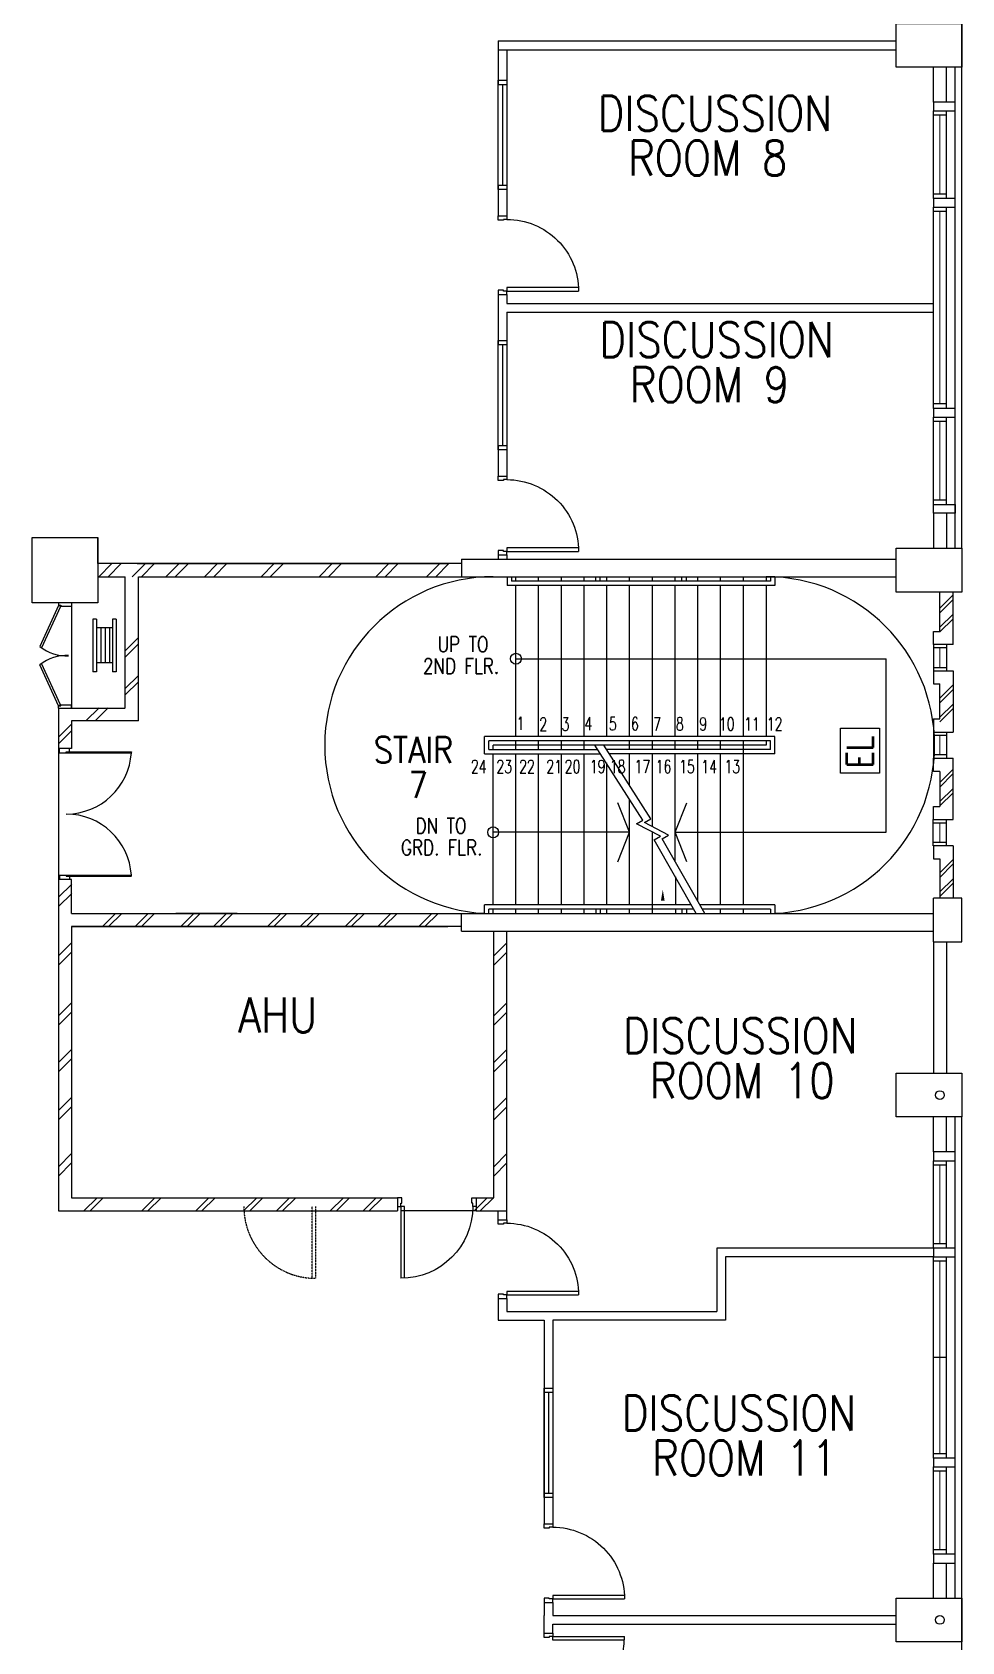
# Model space of a CAD drawing. Header units: feet. Extents: x 1670660 to 1747348, y -842699 to -759674.
# Drawn here: x 1700585 to 1711210, y -826674 to -808274 of the extents above; entities that cross this region are included whole.
import ezdxf
from ezdxf.enums import TextEntityAlignment as Align

# ---------------------------------------------------------------- set-up
doc = ezdxf.new("R2010")
doc.units = ezdxf.units.FT
doc.header["$LTSCALE"] = 13
doc.header["$MEASUREMENT"] = 0
doc.linetypes.add('DASHED2', pattern=[0.375, 0.25, -0.125])
doc.linetypes.add('DIVIDE', pattern=[1.25, 0.5, -0.25, 0, -0.25, 0, -0.25])
doc.layers.get('0').update_dxf_attribs({"linetype": 'CONTINUOUS'})
for name, color, linetype in [('-EL & K', 10, 'CONTINUOUS'), ('-HR', 4, 'CONTINUOUS'), ('COL', 3, 'CONTINUOUS'), ('DEMOLISH-WORKS', 8, 'DASHED2'), ('DOOR', 5, 'CONTINUOUS'), ('DR', 7, 'CONTINUOUS'), ('H', 1, 'CONTINUOUS'), ('hatch', 7, 'CONTINUOUS'), ('LINE', 7, 'CONTINUOUS'), ('partition', 7, 'CONTINUOUS'), ('PL', 5, 'CONTINUOUS'), ('RWDP', 145, 'CONTINUOUS'), ('stair', 7, 'CONTINUOUS'), ('T50', 4, 'CONTINUOUS'), ('WALL', 2, 'CONTINUOUS'), ('WIN', 5, 'CONTINUOUS'), ('WP', 50, 'DIVIDE')]:
    doc.layers.add(name, color=color, linetype=linetype)
doc.styles.add('E', font='ROMANS.SHX', dxfattribs={"width": 0.9})
doc.styles.add('ROMANS', font='romans')

# ---------------------------------------------------------------- blocks, each defined once
blk = doc.blocks.new('FD2')
at = {"layer": 'LINE', "linetype": 'Continuous'}
for points in [[(100, 1200), (100, 1250), (0, 1250), (0, 1200)], [(100, 0), (100, 50), (0, 50), (0, 0)]]:
    blk.add_lwpolyline(points, close=True, dxfattribs=at)
at = {"layer": 'LINE', "color": 5, "linetype": 'Continuous'}
for points in [[(0, 1200), (0, 50)], [(100, 50), (100, 1200)]]:
    blk.add_lwpolyline(points, dxfattribs=at)
at = {"layer": 'LINE', "color": 1, "linetype": 'Continuous'}
blk.add_lwpolyline([(50, 50), (50, 1200)], dxfattribs=at)
blk = doc.blocks.new('FG2')
at = {"layer": 'LINE', "linetype": 'Continuous', "xscale": -1, "rotation": 180}
blk.add_blockref('FD2', (0, 0), dxfattribs=at)
blk = doc.blocks.new('d900-1b1')
at = {"layer": 'DR'}
for p, q in [((40, 100), (40, 920)), ((80, 919), (80, 100)), ((0, 0), (0, 100)), ((0, 100), (40, 100)), ((50, 0), (0, 0)), ((80, 100), (40, 100)), ((40, 100), (40, 60)), ((40, 60), (50, 60)), ((50, 60), (50, 0)), ((860, 60), (850, 60)), ((850, 60), (850, 0)), ((850, 0), (900, 0)), ((860, 100), (860, 60)), ((900, 100), (860, 100)), ((900, 0), (900, 100))]:
    blk.add_line(p, q, dxfattribs=at)
blk.add_arc((40, 100), 820, 0, 90, dxfattribs=at)
blk = doc.blocks.new('D1500-1')
at = {"layer": 'DR'}
for p, q in [((38, 77), (38, 821)), ((38, 821), (50, 820)), ((50, 0), (50, 820)), ((1462, 821), (1450, 820)), ((1450, 0), (1450, 820)), ((1462, 77), (1462, 821)), ((38, 115), (0, 115)), ((50, 0), (0, 0)), ((50, 77), (38, 77)), ((1450, 77), (1462, 77)), ((1462, 115), (1500, 115)), ((1450, 0), (1500, 0))]:
    blk.add_line(p, q, dxfattribs=at)
for centre, start, end in [((5, 77), 0.0238, 86.5289), ((1495, 77), 93.4711, 179.9762)]:
    blk.add_arc(centre, 745, start, end, dxfattribs=at)

msp = doc.modelspace()

# ---------------------------------------------------------------- linework, layer by layer
at = {"layer": '-EL & K', "color": 0}
for p, q in [((1709823.9, -816744.9), (1709823.9, -816231)), ((1709823.9, -816231), (1710271, -816231)), ((1710271, -816231), (1710271, -816744.9)), ((1710271, -816744.9), (1709823.9, -816744.9))]:
    msp.add_line(p, q, dxfattribs=at)
at = {"layer": '-HR', "color": 0}
for p, q in [((1701319.4, -814984.5), (1701279.4, -814984.5)), ((1701279.4, -814984.5), (1701279.4, -815584.5)), ((1701319.4, -814984.5), (1701319.4, -815584.5)), ((1701504.9, -815084.5), (1701319.4, -815084.5)), ((1701369.4, -815084.5), (1701369.4, -815484.5)), ((1701419.4, -815084.5), (1701419.4, -815484.5)), ((1701469.4, -815084.5), (1701469.4, -815484.5)), ((1701504.9, -814984.5), (1701504.9, -815584.5)), ((1701544.9, -814984.5), (1701504.9, -814984.5)), ((1701544.9, -814984.5), (1701544.9, -815584.5)), ((1701504.9, -815484.5), (1701319.4, -815484.5)), ((1701319.4, -815584.5), (1701279.4, -815584.5)), ((1701544.9, -815584.5), (1701504.9, -815584.5))]:
    msp.add_line(p, q, dxfattribs=at)
at = {"color": 0}
for p, q in [((1711135.2, -814174.1), (1711135.2, -808674.1)), ((1711135.2, -826174.1), (1711135.2, -820674.1))]:
    msp.add_line(p, q, dxfattribs=at)
at = {"layer": 'COL', "color": 0}
for p, q in [((1705490.2, -814299.1), (1710460.2, -814299.1)), ((1705490.2, -814299.1), (1705490.2, -814499.1)), ((1705490.2, -814499.1), (1710460.2, -814499.1)), ((1711210.2, -818174.1), (1710885.2, -818174.1)), ((1710885.2, -818424.1), (1710885.2, -818174.1)), ((1711210.2, -818674.1), (1711210.2, -818174.1)), ((1705490.2, -818349.1), (1710885.2, -818349.1)), ((1705490.2, -818549.1), (1705490.2, -818349.1)), ((1710885.2, -818674.1), (1710885.2, -818424.1)), ((1705490.2, -818549.1), (1710885.2, -818549.1)), ((1710885.2, -818674.1), (1711210.2, -818674.1))]:
    msp.add_line(p, q, dxfattribs=at)
for points in [[(1711210.2, -808674.1), (1710460.2, -808674.1), (1710460.2, -808174.1), (1711210.2, -808174.1)], [(1700585.2, -814049.1), (1701335.2, -814049.1), (1701335.2, -814799.1), (1700585.2, -814799.1)], [(1711210.2, -814674.1), (1710460.2, -814674.1), (1710460.2, -814174.1), (1711210.2, -814174.1)], [(1711210.2, -820674.1), (1710460.2, -820674.1), (1710460.2, -820174.1), (1711210.2, -820174.1)], [(1711210.2, -826674.1), (1710460.2, -826674.1), (1710460.2, -826174.1), (1711210.2, -826174.1)]]:
    msp.add_lwpolyline(points, close=True, dxfattribs=at)
at = {"layer": 'DEMOLISH-WORKS', "color": 0, "ltscale": 0.7}
for p, q in [((1703784.2, -822518.1), (1703784.2, -821699.1)), ((1703824.2, -821699.1), (1703824.2, -822519.1))]:
    msp.add_line(p, q, dxfattribs=at)
msp.add_arc((1703824.2, -821699.1), 820, 180, 270, dxfattribs=at)
at = {"layer": 'DOOR', "color": 0}
for p, q in [((1700886.2, -814826.3), (1700673, -815297.3)), ((1700907.1, -814840.1), (1700693.1, -815312.2)), ((1700886.2, -814799.1), (1700886.2, -814824.1)), ((1700886.2, -814824.1), (1700911.2, -814824.1)), ((1700907.1, -814837.9), (1700886.2, -814824.1)), ((1700911.2, -814824.1), (1700911.2, -814837.1)), ((1700911.2, -814837.1), (1701036.2, -814837.1)), ((1701036.2, -814799.1), (1701036.2, -814837.1)), ((1700886.2, -815976.3), (1700673, -815505.3)), ((1700907.1, -815962.5), (1700693.1, -815490.4)), ((1700907.1, -815962.5), (1700886.2, -815976.3)), ((1700886.2, -815976.3), (1700911.2, -815976.3)), ((1700886.2, -816001.3), (1700886.2, -815976.3)), ((1700911.2, -815976.3), (1700911.2, -815963.3)), ((1700911.2, -815963.3), (1701036.2, -815963.3)), ((1701036.2, -816001.3), (1701036.2, -815963.3))]:
    msp.add_line(p, q, dxfattribs=at)
msp.add_arc((1700979.9, -814903.9), 499, 232.03455, 272.4491, dxfattribs=at)
at = {"layer": 'H', "color": 0}
for p, q in [((1710958.1, -814859.9), (1711108.1, -814709.9)), ((1710958.1, -814911.6), (1711108.1, -814761.6)), ((1710960.2, -815076.6), (1711110.2, -814926.6)), ((1710960.2, -815128.3), (1711110.2, -814978.3)), ((1710958.1, -815888.5), (1711108.1, -815738.5)), ((1710958.1, -815940.2), (1711108.1, -815790.2)), ((1710960.2, -816105.3), (1711110.2, -815955.3)), ((1710960.2, -816156.9), (1711110.2, -816006.9)), ((1710958.1, -816851), (1711108.1, -816701)), ((1710958.1, -816902.7), (1711108.1, -816752.7)), ((1710960.2, -817067.8), (1711110.2, -816917.8)), ((1710960.2, -817119.4), (1711110.2, -816969.4)), ((1710958.1, -817884.2), (1711108.1, -817734.2)), ((1710958.1, -817935.9), (1711108.1, -817785.9)), ((1710960.2, -818100.9), (1711110.2, -817950.9)), ((1710960.2, -818152.6), (1711110.2, -818002.6)), ((1701538.3, -818349.1), (1701388.3, -818499.1)), ((1701609, -818349.1), (1701459, -818499.1)), ((1701912, -818349.1), (1701762, -818499.1)), ((1701982.7, -818349.1), (1701832.7, -818499.1)), ((1702434.2, -818349.1), (1702284.2, -818499.1)), ((1702504.9, -818349.1), (1702354.9, -818499.1)), ((1702807.9, -818349.1), (1702657.9, -818499.1)), ((1702878.6, -818349.1), (1702728.6, -818499.1)), ((1703426.1, -818349.1), (1703276.1, -818499.1)), ((1703496.9, -818349.1), (1703346.9, -818499.1)), ((1703799.8, -818349.1), (1703649.8, -818499.1)), ((1703870.5, -818349.1), (1703720.5, -818499.1)), ((1704311.4, -818349.1), (1704161.4, -818499.1)), ((1704382.1, -818349.1), (1704232.1, -818499.1)), ((1704685.1, -818349.1), (1704535.1, -818499.1)), ((1704755.8, -818349.1), (1704605.8, -818499.1)), ((1705154, -818349.1), (1705004, -818499.1)), ((1705224.7, -818349.1), (1705074.7, -818499.1)), ((1701326.9, -821599.1), (1701176.9, -821749.1)), ((1701397.6, -821599.1), (1701247.6, -821749.1)), ((1701986.9, -821599.1), (1701836.9, -821749.1)), ((1702057.6, -821599.1), (1701907.6, -821749.1)), ((1702604.6, -821599.1), (1702454.6, -821749.1)), ((1702675.3, -821599.1), (1702525.3, -821749.1)), ((1703152.2, -821599.1), (1703002.2, -821749.1)), ((1703222.9, -821599.1), (1703072.9, -821749.1)), ((1703525.9, -821599.1), (1703375.9, -821749.1)), ((1703596.6, -821599.1), (1703446.6, -821749.1)), ((1704142.8, -821599.1), (1703992.8, -821749.1)), ((1704213.5, -821599.1), (1704063.5, -821749.1)), ((1704516.5, -821599.1), (1704366.5, -821749.1)), ((1704587.2, -821599.1), (1704437.2, -821749.1)), ((1705785.4, -821599.1), (1705635.4, -821749.1)), ((1705856.1, -821599.1), (1705706.1, -821749.1))]:
    msp.add_line(p, q, dxfattribs=at)
at = {"layer": 'hatch', "color": 0}
for p, q in [((1701346.8, -814499.1), (1701496.8, -814349.1)), ((1701452.9, -814499.1), (1701602.9, -814349.1)), ((1701728.7, -814499.1), (1701878.7, -814349.1)), ((1701834.8, -814499.1), (1701984.8, -814349.1)), ((1702113.9, -814499.1), (1702263.9, -814349.1)), ((1702220, -814499.1), (1702370, -814349.1)), ((1702553.8, -814499.1), (1702703.8, -814349.1)), ((1702659.8, -814499.1), (1702809.8, -814349.1)), ((1703200.4, -814499.1), (1703350.4, -814349.1)), ((1703306.4, -814499.1), (1703456.4, -814349.1)), ((1703865, -814499.1), (1704015, -814349.1)), ((1703971.1, -814499.1), (1704121.1, -814349.1)), ((1704511.6, -814499.1), (1704661.6, -814349.1)), ((1704617.7, -814499.1), (1704767.7, -814349.1)), ((1705092.8, -814499.1), (1705242.8, -814349.1)), ((1705198.9, -814499.1), (1705348.9, -814349.1)), ((1701036.2, -814801.3), (1701036.2, -816001.3)), ((1701798.9, -815195.1), (1701648.9, -815345.1)), ((1701798.9, -815266.7), (1701648.9, -815416.7)), ((1701798.9, -815628), (1701648.9, -815778)), ((1701798.9, -815699.6), (1701648.9, -815849.6)), ((1701198.9, -816146.3), (1701348.9, -815996.3)), ((1701305, -816146.3), (1701455, -815996.3)), ((1700885.2, -816334.5), (1701035.2, -816184.5)), ((1700885.2, -816409), (1701035.2, -816259)), ((1700886.5, -818162.4), (1701036.5, -818012.4)), ((1700886.5, -818268.4), (1701036.5, -818118.4)), ((1700885.2, -818833.5), (1701035.2, -818683.5)), ((1700885.2, -818939.5), (1701035.2, -818789.5)), ((1705860.2, -818833.5), (1706010.2, -818683.5)), ((1705860.2, -818939.5), (1706010.2, -818789.5)), ((1700885.2, -819519.8), (1701035.2, -819369.8)), ((1700885.2, -819625.8), (1701035.2, -819475.8)), ((1705860.2, -819519.8), (1706010.2, -819369.8)), ((1705860.2, -819625.8), (1706010.2, -819475.8)), ((1700885.2, -820053.5), (1701035.2, -819903.5)), ((1705860.2, -820053.5), (1706010.2, -819903.5)), ((1700885.2, -820159.6), (1701035.2, -820009.6)), ((1705860.2, -820159.6), (1706010.2, -820009.6)), ((1700885.2, -820601.9), (1701035.2, -820451.9)), ((1705860.2, -820601.9), (1706010.2, -820451.9)), ((1700885.2, -820708), (1701035.2, -820558)), ((1705860.2, -820708), (1706010.2, -820558)), ((1700885.2, -821243.4), (1701035.2, -821093.4)), ((1705860.2, -821243.4), (1706010.2, -821093.4)), ((1700885.2, -821349.5), (1701035.2, -821199.5)), ((1705860.2, -821349.5), (1706010.2, -821199.5))]:
    msp.add_line(p, q, dxfattribs=at)
msp.add_arc((1700979.9, -815898.7), 499, 87.5509, 127.96545, dxfattribs=at)
at = {"layer": 'LINE', "color": 0}
for p, q in [((1711210.2, -814174.1), (1711210.2, -790674.1)), ((1711210.2, -838174.1), (1711210.2, -820674.1)), ((1704760.2, -821599.1), (1704760.2, -821749.1)), ((1705660.2, -821599.1), (1705660.2, -821749.1))]:
    msp.add_line(p, q, dxfattribs=at)
for points in [[(1700885.2, -816461.6), (1700885.2, -817961.6)], [(1700885.2, -818499.1), (1700885.2, -821749.1), (1704760.2, -821749.1)], [(1705490.2, -818499.1), (1701035.2, -818499.1), (1701035.2, -821599.1), (1704760.2, -821599.1)], [(1703253.2, -818499.1), (1702228.2, -818499.1)], [(1705660.2, -821599.1), (1705860.2, -821599.1), (1705860.2, -818549.1)], [(1705660.2, -821749.1), (1706010.2, -821749.1), (1706010.2, -818549.1)], [(1705660.2, -821749.1), (1704804.2, -821749.1)]]:
    msp.add_lwpolyline(points, dxfattribs=at)
at = {"layer": 'LINE', "color": 0, "elevation": 0}
msp.add_lwpolyline([(1702928.2, -818349.1), (1702228.2, -818349.1)], dxfattribs=at)
at = {"layer": 'partition', "color": 0}
for p, q in [((1705910.2, -808374.1), (1710460.2, -808374.1)), ((1705910.2, -808374.1), (1705910.2, -808874.1)), ((1705910.2, -808474.1), (1710460.2, -808474.1)), ((1706010.2, -808474.1), (1706010.2, -808874.1)), ((1705910.2, -810024.1), (1705910.2, -810374.1)), ((1706010.2, -810024.1), (1706010.2, -810374.1)), ((1705910.2, -811274.1), (1705910.2, -811849.1)), ((1706010.2, -811374.1), (1710885.2, -811374.1)), ((1706010.2, -811474.1), (1706010.2, -811849.1)), ((1706010.2, -811474.1), (1710885.2, -811474.1)), ((1705910.2, -812999.1), (1705910.2, -813349.1)), ((1706010.2, -812999.1), (1706010.2, -813349.1)), ((1705910.2, -814249.1), (1705910.2, -814299.1)), ((1706010.2, -814249.1), (1706010.2, -814299.1)), ((1706535.2, -822899.1), (1708410.2, -822899.1)), ((1706435.2, -826574.1), (1706435.2, -826374.1)), ((1706435.2, -826574.1), (1706435.2, -826499.1)), ((1706535.2, -826574.1), (1706535.2, -826474.1)), ((1706535.2, -826474.1), (1710460.2, -826474.1)), ((1706960.2, -826374.1), (1710460.2, -826374.1))]:
    msp.add_line(p, q, dxfattribs=at)
for points in [[(1706010.2, -811274.1), (1706010.2, -811374.1)], [(1705910.2, -821849.1), (1705910.2, -821749.1)], [(1706010.2, -821849.1), (1706010.2, -821749.1)], [(1710885.2, -822174.1), (1708410.2, -822174.1), (1708410.2, -822899.1)], [(1710885.2, -822274.1), (1708510.2, -822274.1), (1708510.2, -822999.1)], [(1705910.2, -822749.1), (1705910.2, -822999.1), (1706435.2, -822999.1), (1706435.2, -825324.1)], [(1706010.2, -822749.1), (1706010.2, -822899.1), (1706535.2, -822899.1)], [(1708510.2, -822999.1), (1706535.2, -822999.1), (1706535.2, -825324.1)], [(1706435.2, -826224.1), (1706435.2, -826374.1)], [(1706535.2, -826224.1), (1706535.2, -826374.1), (1706960.2, -826374.1)]]:
    msp.add_lwpolyline(points, dxfattribs=at)
at = {"layer": 'PL', "color": 0}
for p, q in [((1710885.2, -815274.1), (1710885.2, -815574.1)), ((1711035.2, -815274.1), (1711035.2, -815574.1)), ((1711035.2, -815312.1), (1710885.2, -815312.1)), ((1710885.2, -816274.1), (1710885.2, -816574.1)), ((1711035.2, -816312.1), (1710885.2, -816312.1)), ((1711035.2, -816274.1), (1711035.2, -816574.1)), ((1711035.2, -816536.1), (1710885.2, -816536.1)), ((1710883.8, -817574.1), (1710883.8, -817274.1)), ((1711035.2, -817574.1), (1711035.2, -817274.1)), ((1711035.2, -817536.1), (1710885.2, -817536.1))]:
    msp.add_line(p, q, dxfattribs=at)
at = {"layer": 'RWDP', "color": 0}
for centre in [(1710960.2, -820424.1), (1710960.2, -826424.1)]:
    msp.add_circle(centre, 50, dxfattribs=at)
at = {"layer": 'stair', "color": 0}
for p, q in [((1706013.9, -814499.1), (1706013.9, -814599.1)), ((1706063.9, -814499.1), (1706063.9, -814549.1)), ((1709023.9, -814549.1), (1706063.9, -814549.1)), ((1706113.9, -814549.1), (1706113.9, -814499.1)), ((1706373.9, -814549.1), (1706373.9, -814499.1)), ((1706633.9, -814549.1), (1706633.9, -814499.1)), ((1706893.9, -814549.1), (1706893.9, -814499.1)), ((1707025.6, -814549.1), (1707025.6, -814499.1)), ((1707075.6, -814549.1), (1707075.6, -814499.1)), ((1707153.9, -814549.1), (1707153.9, -814499.1)), ((1707413.9, -814549.1), (1707413.9, -814499.1)), ((1707673.9, -814549.1), (1707673.9, -814499.1)), ((1707933.9, -814549.1), (1707933.9, -814499.1)), ((1708012.2, -814549.1), (1708012.2, -814499.1)), ((1708062.2, -814549.1), (1708062.2, -814499.1)), ((1708193.9, -814549.1), (1708193.9, -814499.1)), ((1708453.9, -814549.1), (1708453.9, -814499.1)), ((1708713.9, -814549.1), (1708713.9, -814499.1)), ((1708973.9, -814499.1), (1708973.9, -814549.1)), ((1709023.9, -814499.1), (1709023.9, -814549.1)), ((1709073.9, -814499.1), (1709073.9, -814599.1)), ((1709073.9, -814599.1), (1706013.9, -814599.1)), ((1706113.9, -816324.1), (1706113.9, -814599.1)), ((1706373.9, -816324.1), (1706373.9, -814599.1)), ((1706633.9, -816324.1), (1706633.9, -814599.1)), ((1706893.9, -816324.1), (1706893.9, -814599.1)), ((1707153.9, -816324.1), (1707153.9, -814599.1)), ((1707413.9, -816324.1), (1707413.9, -814599.1)), ((1707673.9, -816324.1), (1707673.9, -814599.1)), ((1707933.9, -816324.1), (1707933.9, -814599.1)), ((1708193.9, -816324.1), (1708193.9, -814599.1)), ((1708453.9, -816324.1), (1708453.9, -814599.1)), ((1708713.9, -816324.1), (1708713.9, -814599.1)), ((1708973.9, -814599.1), (1708973.9, -816324.1)), ((1706113.9, -815436.6), (1710346.5, -815436.6)), ((1710346.5, -817420.7), (1710346.5, -815436.6)), ((1709073.9, -816324.1), (1705753.9, -816324.1)), ((1705753.9, -816524.1), (1705753.9, -816324.1)), ((1709023.9, -816374.1), (1705803.9, -816374.1)), ((1705803.9, -816474.1), (1705803.9, -816374.1)), ((1706113.9, -816424.1), (1706113.9, -816374.1)), ((1706373.9, -816424.1), (1706373.9, -816374.1)), ((1706633.9, -816424.1), (1706633.9, -816374.1)), ((1706633.9, -816424.1), (1706633.9, -816374.1)), ((1706893.9, -816424.1), (1706893.9, -816374.1)), ((1706893.9, -816424.1), (1706893.9, -816374.1)), ((1707413.9, -816424.1), (1707413.9, -816374.1)), ((1707673.9, -816424.1), (1707673.9, -816374.1)), ((1707933.9, -816424.1), (1707933.9, -816374.1)), ((1708193.9, -816424.1), (1708193.9, -816374.1)), ((1708453.9, -816424.1), (1708453.9, -816374.1)), ((1708713.9, -816424.1), (1708713.9, -816374.1)), ((1708713.9, -818249.1), (1708713.9, -816374.1)), ((1708973.9, -816374.1), (1708973.9, -816424.1)), ((1709023.9, -816474.1), (1709023.9, -816374.1)), ((1709073.9, -816524.1), (1709073.9, -816324.1)), ((1705753.9, -816524.1), (1707080.9, -816524.1)), ((1705803.9, -816474.1), (1707049.1, -816474.1)), ((1706148.9, -816424.1), (1705853.9, -816424.1)), ((1705853.9, -816474.1), (1705853.9, -816424.1)), ((1705853.9, -818249.1), (1705853.9, -816524.1)), ((1708973.9, -816424.1), (1706113.9, -816424.1)), ((1706113.9, -816474.1), (1706113.9, -816424.1)), ((1706113.9, -818249.1), (1706113.9, -816524.1)), ((1706373.9, -816474.1), (1706373.9, -816424.1)), ((1706373.9, -818249.1), (1706373.9, -816524.1)), ((1706633.9, -816474.1), (1706633.9, -816424.1)), ((1706633.9, -818249.1), (1706633.9, -816524.1)), ((1706893.9, -816474.1), (1706893.9, -816424.1)), ((1706893.9, -818249.1), (1706893.9, -816524.1)), ((1709023.9, -816474.1), (1707149.6, -816474.1)), ((1708973.9, -816424.1), (1707174.6, -816424.1)), ((1709073.9, -816524.1), (1707181.6, -816524.1)), ((1707413.9, -816474.1), (1707413.9, -816424.1)), ((1707413.9, -816474.1), (1707413.9, -816428.5)), ((1707413.9, -816887.7), (1707413.9, -816524.1)), ((1707673.9, -816474.1), (1707673.9, -816424.1)), ((1707673.9, -816474.1), (1707673.9, -816424.1)), ((1707673.9, -817356), (1707673.9, -816524.1)), ((1707933.9, -816474.1), (1707933.9, -816424.1)), ((1707933.9, -816474.1), (1707933.9, -816424.1)), ((1707933.9, -817752.5), (1707933.9, -816524.1)), ((1708193.9, -816474.1), (1708193.9, -816424.1)), ((1708193.9, -816474.1), (1708193.9, -816424.1)), ((1708193.9, -818207.4), (1708193.9, -816524.1)), ((1708453.9, -816474.1), (1708453.9, -816424.1)), ((1708453.9, -816474.1), (1708453.9, -816424.1)), ((1708453.9, -818249.1), (1708453.9, -816524.1)), ((1708713.9, -816474.1), (1708713.9, -816424.1)), ((1708713.9, -816474.1), (1708713.9, -816424.1)), ((1707153.9, -818249.1), (1707153.9, -816626.8)), ((1707413.9, -818249.1), (1707413.9, -817046)), ((1707413.9, -817420.7), (1705853.9, -817420.7)), ((1707673.9, -818349.1), (1707673.9, -817418)), ((1707933.9, -817420.7), (1710346.5, -817420.7)), ((1707941.4, -818249.1), (1707941.4, -817928.4)), ((1705753.9, -818349.1), (1705753.9, -818249.1)), ((1708117.2, -818249.1), (1705753.9, -818249.1)), ((1705803.9, -818349.1), (1705803.9, -818299.1)), ((1708145.8, -818299.1), (1705803.9, -818299.1)), ((1705853.9, -818349.1), (1705853.9, -818299.1)), ((1706113.9, -818349.1), (1706113.9, -818299.1)), ((1706373.9, -818349.1), (1706373.9, -818299.1)), ((1706633.9, -818349.1), (1706633.9, -818299.1)), ((1706893.9, -818349.1), (1706893.9, -818299.1)), ((1707025.6, -818299.1), (1707025.6, -818349.1)), ((1707075.6, -818299.1), (1707075.6, -818349.1)), ((1707153.9, -818349.1), (1707153.9, -818299.1)), ((1707413.9, -818349.1), (1707413.9, -818299.1)), ((1707941.4, -818349.1), (1707941.4, -818299.1)), ((1708012.2, -818299.1), (1708012.2, -818349.1)), ((1708062.2, -818299.1), (1708062.2, -818349.1)), ((1709073.9, -818249.1), (1708217.8, -818249.1)), ((1709023.9, -818299.1), (1708246.3, -818299.1)), ((1708453.9, -818349.1), (1708453.9, -818299.1)), ((1708713.9, -818349.1), (1708713.9, -818299.1)), ((1709023.9, -818299.1), (1709023.9, -818349.1)), ((1709073.9, -818249.1), (1709073.9, -818349.1))]:
    msp.add_line(p, q, dxfattribs=at)
for points in [[(1708174.4, -818349.1), (1707693.2, -817507.2), (1707765.4, -817465.9), (1707491.9, -817322.8), (1707564.1, -817281.5), (1707017.2, -816424.1)], [(1708274.9, -818349.1), (1707786, -817493.8), (1707858.3, -817452.5), (1707584.8, -817309.4), (1707657, -817268.1), (1707117.7, -816424.1)], [(1707279.2, -817757.7), (1707413.9, -817420.7), (1707279.2, -817083.6)], [(1708068.7, -817757.7), (1707933.9, -817420.7), (1708068.7, -817083.6)]]:
    msp.add_lwpolyline(points, dxfattribs=at)
for centre in [(1706113.9, -815436.6), (1705853.9, -817420.7)]:
    msp.add_circle(centre, 62.5, dxfattribs=at)
for centre, start, end in [((1705853.9, -816424.1), 90, 270), ((1708973.9, -816424.1), 270, 90)]:
    msp.add_arc(centre, 1925, start, end, dxfattribs=at)
at = {"layer": 'WALL', "color": 0}
for p, q in [((1710885.2, -809074.1), (1710885.2, -808674.1)), ((1711035.2, -809074.1), (1711035.2, -808674.1)), ((1710885.2, -813774.1), (1710885.2, -814174.1)), ((1711035.2, -813774.1), (1711035.2, -814174.1)), ((1701785.2, -814349.1), (1701335.2, -814349.1)), ((1705490.2, -814349.1), (1701335.2, -814349.1)), ((1701785.2, -814349.1), (1705335.2, -814349.1)), ((1701335.2, -814499.1), (1701648.9, -814499.1)), ((1701648.9, -815996.3), (1701648.9, -814499.1)), ((1701798.9, -814499.1), (1705490.2, -814499.1)), ((1701798.9, -816146.3), (1701798.9, -814499.1)), ((1711110.2, -815274.1), (1711110.2, -814674.1)), ((1701648.9, -815996.3), (1701648.9, -815146.3)), ((1701648.9, -815897.3), (1701648.9, -815260.6)), ((1710885.2, -815124.1), (1710960.2, -815124.1)), ((1710885.2, -815274.1), (1710885.2, -815124.1)), ((1711110.2, -815274.1), (1710885.2, -815274.1)), ((1710885.2, -815574.1), (1710885.2, -815724.1)), ((1710885.2, -815574.1), (1711110.2, -815574.1)), ((1711110.2, -815574.1), (1711110.2, -816274.1)), ((1710885.2, -815724.1), (1710960.2, -815724.1)), ((1710960.2, -816124.1), (1710960.2, -815724.1)), ((1700885.2, -816001.3), (1701648.9, -816001.3)), ((1700885.2, -816001.3), (1700885.2, -816461.6)), ((1701798.9, -816146.3), (1701035.2, -816146.3)), ((1701035.2, -816146.3), (1701035.2, -816461.6)), ((1710885.2, -816124.1), (1710960.2, -816124.1)), ((1701035.2, -816461.6), (1700885.2, -816461.6)), ((1711110.2, -817274.1), (1711110.2, -816574.1)), ((1710960.2, -816724.1), (1710885.2, -816724.1)), ((1710960.2, -816724.1), (1710960.2, -817124.1)), ((1710885.2, -817274.1), (1710885.2, -817124.1)), ((1710885.2, -817124.1), (1710960.2, -817124.1)), ((1710885.2, -817274.1), (1711110.2, -817274.1)), ((1711110.2, -817574.1), (1710885.2, -817574.1)), ((1710885.2, -817574.1), (1710885.2, -817724.1)), ((1711110.2, -817574.1), (1711110.2, -818174.1)), ((1710885.2, -817724.1), (1710960.2, -817724.1)), ((1710960.2, -817724.1), (1710960.2, -818174.1)), ((1700885.2, -817961.6), (1700885.2, -818499.1)), ((1701035.2, -817961.6), (1700885.2, -817961.6)), ((1701035.2, -818349.1), (1701035.2, -817961.6)), ((1701035.2, -818349.1), (1705490.2, -818349.1)), ((1701035.2, -818499.1), (1705335.2, -818499.1)), ((1710885.2, -818674.1), (1710885.2, -820174.1)), ((1711035.2, -818674.1), (1711035.2, -820174.1)), ((1710885.2, -821074.1), (1710885.2, -820674.1)), ((1711035.2, -821074.1), (1711035.2, -820674.1)), ((1710885.2, -826174.1), (1710885.2, -825774.1)), ((1711035.2, -826174.1), (1711035.2, -825774.1))]:
    msp.add_line(p, q, dxfattribs=at)
at = {"layer": 'WALL', "color": 0, "linetype": 'Continuous'}
msp.add_line((1701335.2, -814349.1), (1701335.2, -814049.1), dxfattribs=at)
at = {"layer": 'WALL', "color": 7, "linetype": 'Continuous'}
msp.add_line((1704320.5, -814349.1), (1705220.5, -814349.1), dxfattribs=at)
at = {"layer": 'WALL', "color": 0}
for points in [[(1711135.2, -809074.1), (1710885.2, -809074.1), (1710885.2, -809174.1), (1711135.2, -809174.1)], [(1711135.2, -810174.1), (1710885.2, -810174.1), (1710885.2, -810274.1), (1711135.2, -810274.1)], [(1711135.2, -812574.1), (1710885.2, -812574.1), (1710885.2, -812674.1), (1711135.2, -812674.1)], [(1711135.2, -813774.1), (1710885.2, -813774.1), (1710885.2, -813674.1), (1711135.2, -813674.1)], [(1711135.2, -821074.1), (1710885.2, -821074.1), (1710885.2, -821174.1), (1711135.2, -821174.1)], [(1711135.2, -822174.1), (1710885.2, -822174.1), (1710885.2, -822274.1), (1711135.2, -822274.1)], [(1711135.2, -824574.1), (1710885.2, -824574.1), (1710885.2, -824674.1), (1711135.2, -824674.1)], [(1711135.2, -825674.1), (1710885.2, -825674.1), (1710885.2, -825774.1), (1711135.2, -825774.1)]]:
    msp.add_lwpolyline(points, close=True, dxfattribs=at)
at = {"layer": 'WALL', "color": 0, "linetype": 'Continuous'}
msp.add_lwpolyline([(1701335.2, -814349.1), (1701335.2, -814349.1), (1701335.2, -814049.1), (1701335.2, -814049.1)], close=True, dxfattribs=at)
at = {"layer": 'WALL', "color": 0}
for points in [[(1710960.2, -815124.1), (1710960.2, -814674.1)], [(1710885.2, -816124.1), (1710885.2, -816274.1), (1711110.2, -816274.1)], [(1710885.2, -816724.1), (1710885.2, -816574.1), (1711110.2, -816574.1)]]:
    msp.add_lwpolyline(points, dxfattribs=at)
at = {"layer": 'WIN', "color": 0}
for p, q in [((1710885.2, -810174.1), (1710885.2, -809174.1)), ((1711035.2, -809224.1), (1710885.2, -809224.1)), ((1711035.2, -810174.1), (1711035.2, -809174.1)), ((1711035.2, -810124.1), (1710885.2, -810124.1)), ((1710885.2, -812574.1), (1710885.2, -810274.1)), ((1711035.2, -810324.1), (1710885.2, -810324.1)), ((1711035.2, -812574.1), (1711035.2, -810274.1)), ((1711035.2, -812524.1), (1710885.2, -812524.1)), ((1710885.2, -813674.1), (1710885.2, -812674.1)), ((1711035.2, -812724.1), (1710885.2, -812724.1)), ((1711035.2, -813674.1), (1711035.2, -812674.1)), ((1711035.2, -813624.1), (1710885.2, -813624.1)), ((1710885.2, -815536.1), (1711035.2, -815536.1)), ((1710885.2, -815724.1), (1710960.2, -815724.1)), ((1710885.2, -817312.1), (1711035.2, -817312.1)), ((1710885.2, -822174.1), (1710885.2, -821174.1)), ((1711035.2, -822174.1), (1711035.2, -821174.1)), ((1711035.2, -821224.1), (1710885.2, -821224.1)), ((1711035.2, -822124.1), (1710885.2, -822124.1)), ((1710885.2, -824574.1), (1710885.2, -822274.1)), ((1711035.2, -824574.1), (1711035.2, -822274.1)), ((1711035.2, -822324.1), (1710885.2, -822324.1)), ((1711035.2, -823424.1), (1710885.2, -823424.1)), ((1711035.2, -824524.1), (1710885.2, -824524.1)), ((1710885.2, -825674.1), (1710885.2, -824674.1)), ((1711035.2, -825674.1), (1711035.2, -824674.1)), ((1711035.2, -824724.1), (1710885.2, -824724.1)), ((1711035.2, -825624.1), (1710885.2, -825624.1))]:
    msp.add_line(p, q, dxfattribs=at)
at = {"layer": 'WIN', "color": 0, "const_width": 10, "flags": 128}
for points in [[(1710960.2, -810124.1), (1710960.2, -809224.1)], [(1710960.2, -812524.1), (1710960.2, -810324.1)], [(1710960.2, -812724.1), (1710960.2, -813624.1)], [(1710960.2, -815312.1), (1710960.2, -815536.1)], [(1710960.2, -816312.1), (1710960.2, -816536.1)], [(1710960.2, -817536.1), (1710960.2, -817312.1)], [(1710960.2, -822124.1), (1710960.2, -821224.1)], [(1710960.2, -824524.1), (1710960.2, -822324.1)], [(1710960.2, -824724.1), (1710960.2, -825624.1)]]:
    msp.add_lwpolyline(points, dxfattribs=at)
at = {"layer": 'WP', "color": 0}
msp.add_solid([(1707771.8, -818202.1), (1707813.5, -818202.1), (1707792.6, -818077.1)], dxfattribs=at)

# ---------------------------------------------------------------- block references
at = {"color": 0, "rotation": 270}
msp.add_blockref('D1500-1', (1700897.9, -816461.6), dxfattribs=at)
at = {"layer": 'DR', "color": 0, "xscale": -1}
for p, rotation in [((1705910.2, -811274.1), 270.0000000266804), ((1705910.2, -814249.1), 270.0000000266804), ((1704760.2, -821599.1), 180.0000000533608), ((1705910.2, -822749.1), 270.0000000533608), ((1706435.2, -826224.1), 270.0000000533608)]:
    msp.add_blockref('d900-1b1', p, dxfattribs=dict(at, rotation=rotation))
at = {"layer": 'DR', "color": 0, "rotation": 269.9999999466392}
msp.add_blockref('d900-1b1', (1706435.2, -826574.1), dxfattribs=at)
at = {"layer": 'LINE', "color": 0}
for p in [(1705910.2, -808824.1), (1705910.2, -811799.1), (1706435.2, -823774.1)]:
    msp.add_blockref('FG2', p, dxfattribs=at)

# ---------------------------------------------------------------- texts
at = {"layer": '-EL & K', "color": 0, "style": 'E', "width": 0.8}
msp.add_text('EL', height=300, rotation=90, dxfattribs=at).set_placement((1710196.9, -816686.9))
at = {"layer": 'stair', "color": 0, "style": 'ROMANS'}
for s, height, width, p in [('UP TO', 175, 0.8, (1705218.9, -815358.6)), ('2ND FLR.', 175, 0.8, (1705052.3, -815608)), ('1', 150, 0.7, (1706122.1, -816249.1)), ('2', 150, 0.7, (1706381.6, -816259.6)), ('3', 150, 0.7, (1706636.1, -816259.6)), ('4', 150, 0.7, (1706896.7, -816254.4)), ('5', 150, 0.7, (1707176.1, -816254.4)), ('6', 150, 0.7, (1707429.6, -816254.4)), ('7', 150, 0.7, (1707683.1, -816259.1)), ('8', 150, 0.7, (1707942.6, -816256.6)), ('9', 150, 0.7, (1708209.1, -816256.6)), ('10', 150, 0.7, (1708433.6, -816257.6)), ('11', 150, 0.7, (1708721.7, -816257.6)), ('12', 150, 0.7, (1708981.7, -816257.6)), ('24', 150, 0.7, (1705599.9, -816744.3)), ('23', 150, 0.7, (1705890.9, -816744.3)), ('22', 150, 0.7, (1706150.9, -816744.3)), ('21', 150, 0.7, (1706461.6, -816744.3)), ('20', 150, 0.7, (1706670.9, -816744.3)), ('19', 150, 0.7, (1706958.8, -816744.3)), ('18', 150, 0.7, (1707186.7, -816744.3)), ('17', 150, 0.7, (1707469.4, -816744.3)), ('16', 150, 0.7, (1707710.9, -816744.3)), ('15', 150, 0.7, (1707978.5, -816744.3)), ('14', 150, 0.7, (1708232.6, -816744.3)), ('13', 150, 0.7, (1708496.4, -816744.3)), ('DN TO', 175, 0.8, (1704967, -817433.3)), ('GRD. FLR.', 175, 0.8, (1704800.5, -817682.7))]:
    msp.add_text(s, height=height, dxfattribs=dict(at, width=width)).set_placement(p)
at = {"layer": 'T50', "color": 0, "style": 'ROMANS', "width": 0.85}
for s, height, p in [('DISCUSSION', 400, (1707048.2, -809399.8)), ('ROOM 8', 400, (1707395.7, -809913.8)), ('DISCUSSION', 400, (1707067.6, -811989.4)), ('ROOM 9', 400, (1707415, -812503.4)), ('STAIR', 300, (1704489.4, -816627.7)), ('7', 300, (1704888.7, -817027.6)), ('DISCUSSION', 400, (1707339.5, -819944.7)), ('ROOM 10', 400, (1707644.8, -820458.7)), ('DISCUSSION', 400, (1707323.9, -824257.1)), ('ROOM 11', 400, (1707671.3, -824771.1))]:
    msp.add_text(s, height=height, dxfattribs=at).set_placement(p)
msp.add_text('AHU', height=400, dxfattribs=at).set_placement((1703391.7, -819507.9), align=Align.MIDDLE_CENTER)

doc.saveas('drawing.dxf')
